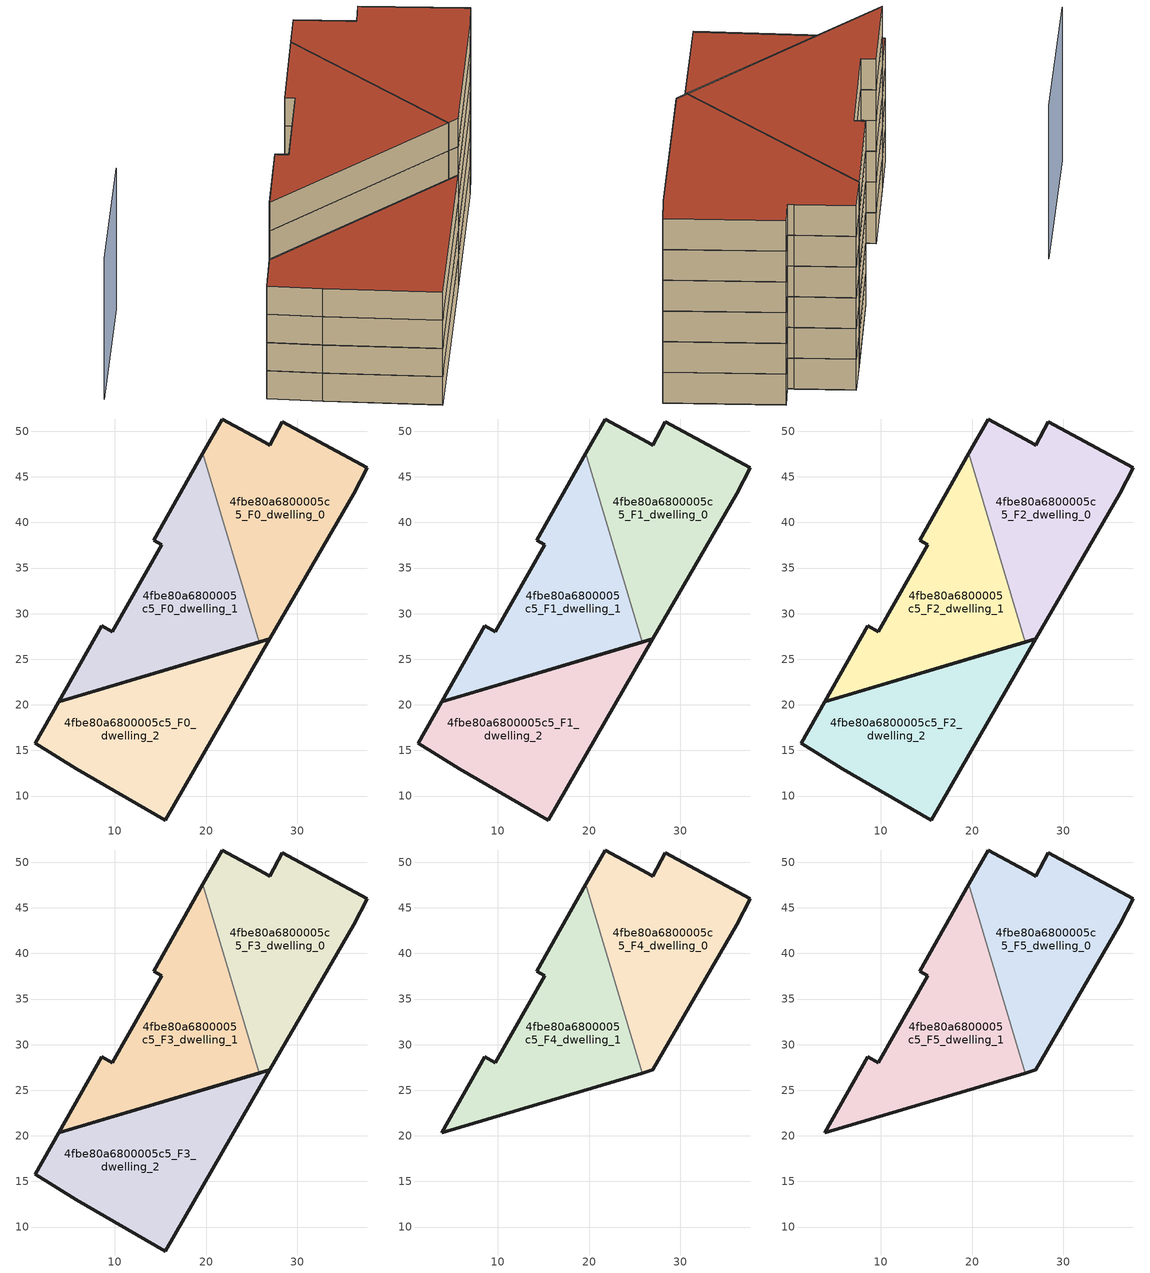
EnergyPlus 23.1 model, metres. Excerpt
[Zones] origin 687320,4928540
4fbe80a6800005c5_F0_dwelling_0
 floor ground (EU_floor_Construction): 26.99,27.23 36.19,43.14 37.66,46.02 28.34,51.02 26.98,48.47 26.44,48.78 21.77,51.34 19.65,47.58 25.81,26.88 z0
 wall outside (EU_wall_Construction): 19.65,47.58 21.77,51.34 26.44,48.78 26.98,48.47 28.34,51.02 37.66,46.02 36.19,43.14 26.99,27.23 25.81,26.88 z0:3
 wall to 4fbe80a6800005c5_F0_dwelling_1 (EU_wall_Construction): 25.81,26.88 19.65,47.58 z0:3
4fbe80a6800005c5_F0_dwelling_1
 floor ground (EU_floor_Construction): 25.81,26.88 19.65,47.58 14.27,38.05 15.12,37.57 9.72,28.01 8.57,28.66 3.87,20.35 z0
 wall outside (EU_wall_Construction): 25.81,26.88 3.87,20.35 8.57,28.66 9.72,28.01 15.12,37.57 14.27,38.05 19.65,47.58 z0:3
4fbe80a6800005c5_F0_dwelling_2
 floor ground (EU_floor_Construction): 15.52,7.37 26.99,27.23 3.87,20.35 1.29,15.78 5.78,13 z0
 wall outside (EU_wall_Construction): 1.29,15.78 3.87,20.35 26.99,27.23 15.52,7.37 5.78,13 1.29,15.78 z0:3
4fbe80a6800005c5_F1_dwelling_0
 floor to 4fbe80a6800005c5_F0_dwelling_0 (EU_floor_Construction): 26.99,27.23 36.19,43.14 37.66,46.02 28.34,51.02 26.98,48.47 26.44,48.78 21.77,51.34 19.65,47.58 25.81,26.88 z3
 wall outside (EU_wall_Construction): 19.65,47.58 21.77,51.34 26.44,48.78 26.98,48.47 28.34,51.02 37.66,46.02 36.19,43.14 26.99,27.23 25.81,26.88 z3:6
 wall to 4fbe80a6800005c5_F1_dwelling_1 (EU_wall_Construction): 25.81,26.88 19.65,47.58 z3:6
4fbe80a6800005c5_F1_dwelling_1
 floor to 4fbe80a6800005c5_F0_dwelling_1 (EU_floor_Construction): 25.81,26.88 19.65,47.58 14.27,38.05 15.12,37.57 9.72,28.01 8.57,28.66 3.87,20.35 z3
 wall outside (EU_wall_Construction): 25.81,26.88 3.87,20.35 8.57,28.66 9.72,28.01 15.12,37.57 14.27,38.05 19.65,47.58 z3:6
4fbe80a6800005c5_F1_dwelling_2
 floor to 4fbe80a6800005c5_F0_dwelling_2 (EU_floor_Construction): 15.52,7.37 26.99,27.23 3.87,20.35 1.29,15.78 5.78,13 z3
 wall outside (EU_wall_Construction): 1.29,15.78 3.87,20.35 26.99,27.23 15.52,7.37 5.78,13 1.29,15.78 z3:6
4fbe80a6800005c5_F2_dwelling_0
 floor to 4fbe80a6800005c5_F1_dwelling_0 (EU_floor_Construction): 26.99,27.23 36.19,43.14 37.66,46.02 28.34,51.02 26.98,48.47 26.44,48.78 21.77,51.34 19.65,47.58 25.81,26.88 z6
 wall outside (EU_wall_Construction): 19.65,47.58 21.77,51.34 26.44,48.78 26.98,48.47 28.34,51.02 37.66,46.02 36.19,43.14 26.99,27.23 25.81,26.88 z6:9
 wall to 4fbe80a6800005c5_F2_dwelling_1 (EU_wall_Construction): 25.81,26.88 19.65,47.58 z6:9
4fbe80a6800005c5_F2_dwelling_1
 floor to 4fbe80a6800005c5_F1_dwelling_1 (EU_floor_Construction): 25.81,26.88 19.65,47.58 14.27,38.05 15.12,37.57 9.72,28.01 8.57,28.66 3.87,20.35 z6
 wall outside (EU_wall_Construction): 25.81,26.88 3.87,20.35 8.57,28.66 9.72,28.01 15.12,37.57 14.27,38.05 19.65,47.58 z6:9
4fbe80a6800005c5_F2_dwelling_2
 floor to 4fbe80a6800005c5_F1_dwelling_2 (EU_floor_Construction): 15.52,7.37 26.99,27.23 3.87,20.35 1.29,15.78 5.78,13 z6
 wall outside (EU_wall_Construction): 1.29,15.78 3.87,20.35 26.99,27.23 15.52,7.37 5.78,13 1.29,15.78 z6:9
4fbe80a6800005c5_F3_dwelling_0
 floor to 4fbe80a6800005c5_F2_dwelling_0 (EU_floor_Construction): 26.99,27.23 36.19,43.14 37.66,46.02 28.34,51.02 26.98,48.47 26.44,48.78 21.77,51.34 19.65,47.58 25.81,26.88 z9
 wall outside (EU_wall_Construction): 19.65,47.58 21.77,51.34 26.44,48.78 26.98,48.47 28.34,51.02 37.66,46.02 36.19,43.14 26.99,27.23 25.81,26.88 z9:12
 wall to 4fbe80a6800005c5_F3_dwelling_1 (EU_wall_Construction): 25.81,26.88 19.65,47.58 z9:12
4fbe80a6800005c5_F3_dwelling_1
 floor to 4fbe80a6800005c5_F2_dwelling_1 (EU_floor_Construction): 25.81,26.88 19.65,47.58 14.27,38.05 15.12,37.57 9.72,28.01 8.57,28.66 3.87,20.35 z9
 wall outside (EU_wall_Construction): 25.81,26.88 3.87,20.35 8.57,28.66 9.72,28.01 15.12,37.57 14.27,38.05 19.65,47.58 z9:12
4fbe80a6800005c5_F3_dwelling_2
 floor to 4fbe80a6800005c5_F2_dwelling_2 (EU_floor_Construction): 15.52,7.37 26.99,27.23 3.87,20.35 1.29,15.78 5.78,13 z9
 wall outside (EU_wall_Construction): 1.29,15.78 3.87,20.35 26.99,27.23 15.52,7.37 5.78,13 1.29,15.78 z9:12
 roof outside (EU_roof_Construction): 26.99,27.23 15.52,7.37 5.78,13 1.29,15.78 3.87,20.35 z12
4fbe80a6800005c5_F4_dwelling_0
 floor to 4fbe80a6800005c5_F3_dwelling_0 (EU_floor_Construction): 26.99,27.23 36.19,43.14 37.66,46.02 28.34,51.02 26.98,48.47 26.44,48.78 21.77,51.34 19.65,47.58 25.81,26.88 z12
 wall outside (EU_wall_Construction): 19.65,47.58 21.77,51.34 26.44,48.78 26.98,48.47 28.34,51.02 37.66,46.02 36.19,43.14 26.99,27.23 25.81,26.88 z12:15
 wall to 4fbe80a6800005c5_F4_dwelling_1 (EU_wall_Construction): 25.81,26.88 19.65,47.58 z12:15
4fbe80a6800005c5_F4_dwelling_1
 floor to 4fbe80a6800005c5_F3_dwelling_1 (EU_floor_Construction): 25.81,26.88 19.65,47.58 14.27,38.05 15.12,37.57 9.72,28.01 8.57,28.66 3.87,20.35 z12
 wall outside (EU_wall_Construction): 25.81,26.88 3.87,20.35 8.57,28.66 9.72,28.01 15.12,37.57 14.27,38.05 19.65,47.58 z12:15
4fbe80a6800005c5_F5_dwelling_0
 floor to 4fbe80a6800005c5_F4_dwelling_0 (EU_floor_Construction): 26.99,27.23 36.19,43.14 37.66,46.02 28.34,51.02 26.98,48.47 26.44,48.78 21.77,51.34 19.65,47.58 25.81,26.88 z15
 wall outside (EU_wall_Construction): 19.65,47.58 21.77,51.34 26.44,48.78 26.98,48.47 28.34,51.02 37.66,46.02 36.19,43.14 26.99,27.23 25.81,26.88 z15:18
 wall to 4fbe80a6800005c5_F5_dwelling_1 (EU_wall_Construction): 25.81,26.88 19.65,47.58 z15:18
 roof outside (EU_roof_Construction): 37.66,46.02 36.19,43.14 26.99,27.23 25.81,26.88 19.65,47.58 21.77,51.34 26.44,48.78 26.98,48.47 28.34,51.02 z18
4fbe80a6800005c5_F5_dwelling_1
 floor to 4fbe80a6800005c5_F4_dwelling_1 (EU_floor_Construction): 25.81,26.88 19.65,47.58 14.27,38.05 15.12,37.57 9.72,28.01 8.57,28.66 3.87,20.35 z15
 wall outside (EU_wall_Construction): 25.81,26.88 3.87,20.35 8.57,28.66 9.72,28.01 15.12,37.57 14.27,38.05 19.65,47.58 z15:18
 roof outside (EU_roof_Construction): 19.65,47.58 25.81,26.88 3.87,20.35 8.57,28.66 9.72,28.01 15.12,37.57 14.27,38.05 z18
shading: -3.45,37.71 -12.29,22.52 z0:15
[Building]
EU S2 Campaign: North Axis=0; Terrain=City; Solar Distribution=FullExterior
[Site:Location]
Bologna: Latitude=44.5; Longitude=11.25; Time Zone=1; Elevation=37
[SizingPeriod:WeatherFileDays]
AnnualSizingPeriod: Begin Month=1; Begin Day of Month=1; End Month=12; End Day of Month=31; Day of Week for Start Day=Monday; Use Weather File Daylight Saving Period=No; Use Weather File Rain and Snow Indicators=No
[MATERIAL]
EU_InternalMass_Material: Roughness=MediumRough; Thickness=0.1; Conductivity=1; Density=1800; Specific Heat=900; Thermal Absorptance=0.9; Solar Absorptance=0.7; Visible Absorptance=0.7
[MATERIAL:NOMASS] Roughness=MediumRough; Thermal Absorptance=0.9; Solar Absorptance=0.7; Visible Absorptance=0.7
Name | Thermal Resistance
EU_wall_NoMass | 0.905828
EU_roof_NoMass | 0.37593
EU_floor_NoMass | 0.67114
[CONSTRUCTION]
EU_wall_Construction: EU_wall_NoMass
EU_roof_Construction: EU_roof_NoMass
EU_floor_Construction: EU_floor_NoMass
EU_InternalMass_Construction: EU_InternalMass_Material
[ZONE] Type=1; Multiplier=1; Ceiling Height=autocalculate; Floor Area=autocalculate; Part of Total Floor Area=Yes
Name | Volume
4fbe80a6800005c5_F0_dwelling_0; 4fbe80a6800005c5_F1_dwelling_0; 4fbe80a6800005c5_F2_dwelling_0; 4fbe80a6800005c5_F3_dwelling_0; 4fbe80a6800005c5_F4_dwelling_0; 4fbe80a6800005c5_F5_dwelling_0 | 702.918
4fbe80a6800005c5_F0_dwelling_1 | 702.968
4fbe80a6800005c5_F1_dwelling_1; 4fbe80a6800005c5_F2_dwelling_1; 4fbe80a6800005c5_F3_dwelling_1; 4fbe80a6800005c5_F4_dwelling_1; 4fbe80a6800005c5_F5_dwelling_1 | 702.967
4fbe80a6800005c5_F0_dwelling_2 | 702.931
4fbe80a6800005c5_F1_dwelling_2; 4fbe80a6800005c5_F2_dwelling_2; 4fbe80a6800005c5_F3_dwelling_2 | 702.929
[INTERNALMASS] Construction=EU_InternalMass_Construction
Name | Zone or ZoneList | Surface Area
4fbe80a6800005c5_F0_dwelling_0_EU_InternalMass | 4fbe80a6800005c5_F0_dwelling_0 | 234.307
4fbe80a6800005c5_F0_dwelling_1_EU_InternalMass | 4fbe80a6800005c5_F0_dwelling_1 | 234.321
4fbe80a6800005c5_F0_dwelling_2_EU_InternalMass | 4fbe80a6800005c5_F0_dwelling_2 | 234.31
4fbe80a6800005c5_F1_dwelling_0_EU_InternalMass | 4fbe80a6800005c5_F1_dwelling_0 | 234.307
4fbe80a6800005c5_F1_dwelling_1_EU_InternalMass | 4fbe80a6800005c5_F1_dwelling_1 | 234.321
4fbe80a6800005c5_F1_dwelling_2_EU_InternalMass | 4fbe80a6800005c5_F1_dwelling_2 | 234.31
4fbe80a6800005c5_F2_dwelling_0_EU_InternalMass | 4fbe80a6800005c5_F2_dwelling_0 | 234.307
4fbe80a6800005c5_F2_dwelling_1_EU_InternalMass | 4fbe80a6800005c5_F2_dwelling_1 | 234.321
4fbe80a6800005c5_F2_dwelling_2_EU_InternalMass | 4fbe80a6800005c5_F2_dwelling_2 | 234.31
4fbe80a6800005c5_F3_dwelling_0_EU_InternalMass | 4fbe80a6800005c5_F3_dwelling_0 | 234.307
4fbe80a6800005c5_F3_dwelling_1_EU_InternalMass | 4fbe80a6800005c5_F3_dwelling_1 | 234.321
4fbe80a6800005c5_F3_dwelling_2_EU_InternalMass | 4fbe80a6800005c5_F3_dwelling_2 | 234.31
4fbe80a6800005c5_F4_dwelling_0_EU_InternalMass | 4fbe80a6800005c5_F4_dwelling_0 | 351.47
4fbe80a6800005c5_F4_dwelling_1_EU_InternalMass | 4fbe80a6800005c5_F4_dwelling_1 | 351.483
4fbe80a6800005c5_F5_dwelling_0_EU_InternalMass | 4fbe80a6800005c5_F5_dwelling_0 | 351.47
4fbe80a6800005c5_F5_dwelling_1_EU_InternalMass | 4fbe80a6800005c5_F5_dwelling_1 | 351.483
[OTHEREQUIPMENT] Fuel Type=Electricity; Design Level Calculation Method=Watts/Area; Power per Zone Floor Area=1; Fraction Latent=0; Fraction Radiant=0; Fraction Lost=0; Carbon Dioxide Generation Rate=0; EndUse Subcategory=EU_Step8_InternalGains
Name | Zone or ZoneList or Space or SpaceList | Schedule
EU_Step8_InternalGain_4fbe80a6800005c5_F0_dwelling_0_f000 | 4fbe80a6800005c5_F0_dwelling_0 | EU_Step8_GainSchedule_4fbe80a6800005c5_F0_dwelling_0_f000
EU_Step8_InternalGain_4fbe80a6800005c5_F0_dwelling_1_f000 | 4fbe80a6800005c5_F0_dwelling_1 | EU_Step8_GainSchedule_4fbe80a6800005c5_F0_dwelling_1_f000
EU_Step8_InternalGain_4fbe80a6800005c5_F0_dwelling_2_f000 | 4fbe80a6800005c5_F0_dwelling_2 | EU_Step8_GainSchedule_4fbe80a6800005c5_F0_dwelling_2_f000
EU_Step8_InternalGain_4fbe80a6800005c5_F1_dwelling_0_f000 | 4fbe80a6800005c5_F1_dwelling_0 | EU_Step8_GainSchedule_4fbe80a6800005c5_F1_dwelling_0_f000
EU_Step8_InternalGain_4fbe80a6800005c5_F1_dwelling_1_f000 | 4fbe80a6800005c5_F1_dwelling_1 | EU_Step8_GainSchedule_4fbe80a6800005c5_F1_dwelling_1_f000
EU_Step8_InternalGain_4fbe80a6800005c5_F1_dwelling_2_f000 | 4fbe80a6800005c5_F1_dwelling_2 | EU_Step8_GainSchedule_4fbe80a6800005c5_F1_dwelling_2_f000
EU_Step8_InternalGain_4fbe80a6800005c5_F2_dwelling_0_f000 | 4fbe80a6800005c5_F2_dwelling_0 | EU_Step8_GainSchedule_4fbe80a6800005c5_F2_dwelling_0_f000
EU_Step8_InternalGain_4fbe80a6800005c5_F2_dwelling_1_f000 | 4fbe80a6800005c5_F2_dwelling_1 | EU_Step8_GainSchedule_4fbe80a6800005c5_F2_dwelling_1_f000
EU_Step8_InternalGain_4fbe80a6800005c5_F2_dwelling_2_f000 | 4fbe80a6800005c5_F2_dwelling_2 | EU_Step8_GainSchedule_4fbe80a6800005c5_F2_dwelling_2_f000
EU_Step8_InternalGain_4fbe80a6800005c5_F3_dwelling_0_f000 | 4fbe80a6800005c5_F3_dwelling_0 | EU_Step8_GainSchedule_4fbe80a6800005c5_F3_dwelling_0_f000
EU_Step8_InternalGain_4fbe80a6800005c5_F3_dwelling_1_f000 | 4fbe80a6800005c5_F3_dwelling_1 | EU_Step8_GainSchedule_4fbe80a6800005c5_F3_dwelling_1_f000
EU_Step8_InternalGain_4fbe80a6800005c5_F3_dwelling_2_f000 | 4fbe80a6800005c5_F3_dwelling_2 | EU_Step8_GainSchedule_4fbe80a6800005c5_F3_dwelling_2_f000
EU_Step8_InternalGain_4fbe80a6800005c5_F4_dwelling_0_f000 | 4fbe80a6800005c5_F4_dwelling_0 | EU_Step8_GainSchedule_4fbe80a6800005c5_F4_dwelling_0_f000
EU_Step8_InternalGain_4fbe80a6800005c5_F4_dwelling_1_f000 | 4fbe80a6800005c5_F4_dwelling_1 | EU_Step8_GainSchedule_4fbe80a6800005c5_F4_dwelling_1_f000
EU_Step8_InternalGain_4fbe80a6800005c5_F5_dwelling_0_f000 | 4fbe80a6800005c5_F5_dwelling_0 | EU_Step8_GainSchedule_4fbe80a6800005c5_F5_dwelling_0_f000
EU_Step8_InternalGain_4fbe80a6800005c5_F5_dwelling_1_f000 | 4fbe80a6800005c5_F5_dwelling_1 | EU_Step8_GainSchedule_4fbe80a6800005c5_F5_dwelling_1_f000
[ZONEVENTILATION:DESIGNFLOWRATE] Schedule=EU_AlwaysOn; Design Flow Rate Calculation Method=AirChanges/Hour; Air Changes per Hour=0.73129; Ventilation Type=Natural; Fan Pressure Rise=0; Fan Total Efficiency=1; Constant Term Coefficient=1; Temperature Term Coefficient=0; Velocity Term Coefficient=0; Velocity Squared Term Coefficient=0; Minimum Indoor Temperature=-100; Maximum Indoor Temperature=100; Delta Temperature=-100; Minimum Outdoor Temperature=-100; Maximum Outdoor Temperature=100; Maximum Wind Speed=40
Name | Zone or ZoneList or Space or SpaceList
EU_ConstantAir_4fbe80a6800005c5_F0_dwelling_0 | 4fbe80a6800005c5_F0_dwelling_0
EU_ConstantAir_4fbe80a6800005c5_F0_dwelling_1 | 4fbe80a6800005c5_F0_dwelling_1
EU_ConstantAir_4fbe80a6800005c5_F0_dwelling_2 | 4fbe80a6800005c5_F0_dwelling_2
EU_ConstantAir_4fbe80a6800005c5_F1_dwelling_0 | 4fbe80a6800005c5_F1_dwelling_0
EU_ConstantAir_4fbe80a6800005c5_F1_dwelling_1 | 4fbe80a6800005c5_F1_dwelling_1
EU_ConstantAir_4fbe80a6800005c5_F1_dwelling_2 | 4fbe80a6800005c5_F1_dwelling_2
EU_ConstantAir_4fbe80a6800005c5_F2_dwelling_0 | 4fbe80a6800005c5_F2_dwelling_0
EU_ConstantAir_4fbe80a6800005c5_F2_dwelling_1 | 4fbe80a6800005c5_F2_dwelling_1
EU_ConstantAir_4fbe80a6800005c5_F2_dwelling_2 | 4fbe80a6800005c5_F2_dwelling_2
EU_ConstantAir_4fbe80a6800005c5_F3_dwelling_0 | 4fbe80a6800005c5_F3_dwelling_0
EU_ConstantAir_4fbe80a6800005c5_F3_dwelling_1 | 4fbe80a6800005c5_F3_dwelling_1
EU_ConstantAir_4fbe80a6800005c5_F3_dwelling_2 | 4fbe80a6800005c5_F3_dwelling_2
EU_ConstantAir_4fbe80a6800005c5_F4_dwelling_0 | 4fbe80a6800005c5_F4_dwelling_0
EU_ConstantAir_4fbe80a6800005c5_F4_dwelling_1 | 4fbe80a6800005c5_F4_dwelling_1
EU_ConstantAir_4fbe80a6800005c5_F5_dwelling_0 | 4fbe80a6800005c5_F5_dwelling_0
EU_ConstantAir_4fbe80a6800005c5_F5_dwelling_1 | 4fbe80a6800005c5_F5_dwelling_1
[HVACTEMPLATE:THERMOSTAT] Constant Heating Setpoint=20; Constant Cooling Setpoint=50
EU_HeatOnly_4fbe80a6800005c5_F0_dwelling_0; EU_HeatOnly_4fbe80a6800005c5_F0_dwelling_1; EU_HeatOnly_4fbe80a6800005c5_F0_dwelling_2; EU_HeatOnly_4fbe80a6800005c5_F1_dwelling_0; EU_HeatOnly_4fbe80a6800005c5_F1_dwelling_1; EU_HeatOnly_4fbe80a6800005c5_F1_dwelling_2; EU_HeatOnly_4fbe80a6800005c5_F2_dwelling_0; EU_HeatOnly_4fbe80a6800005c5_F2_dwelling_1; EU_HeatOnly_4fbe80a6800005c5_F2_dwelling_2; EU_HeatOnly_4fbe80a6800005c5_F3_dwelling_0; EU_HeatOnly_4fbe80a6800005c5_F3_dwelling_1; EU_HeatOnly_4fbe80a6800005c5_F3_dwelling_2; EU_HeatOnly_4fbe80a6800005c5_F4_dwelling_0; EU_HeatOnly_4fbe80a6800005c5_F4_dwelling_1; EU_HeatOnly_4fbe80a6800005c5_F5_dwelling_0; EU_HeatOnly_4fbe80a6800005c5_F5_dwelling_1
[HVACTEMPLATE:ZONE:IDEALLOADSAIRSYSTEM] System Availability Schedule=EU_AlwaysOn; Maximum Heating Supply Air Temperature=50; Minimum Cooling Supply Air Temperature=13; Maximum Heating Supply Air Humidity Ratio=0.0156; Minimum Cooling Supply Air Humidity Ratio=0.0077; Heating Limit=NoLimit; Cooling Limit=NoLimit; Heating Availability Schedule=EU_AlwaysOn; Cooling Availability Schedule=EU_CoolingOff; Dehumidification Control Type=ConstantSensibleHeatRatio; Cooling Sensible Heat Ratio=0.7; Dehumidification Setpoint=60; Humidification Control Type=None; Humidification Setpoint=30; Outdoor Air Method=None; Outdoor Air Flow Rate per Person=0.00944; Outdoor Air Flow Rate per Zone Floor Area=0; Outdoor Air Flow Rate per Zone=0; Demand Controlled Ventilation Type=None; Outdoor Air Economizer Type=NoEconomizer; Heat Recovery Type=None; Sensible Heat Recovery Effectiveness=0.7; Latent Heat Recovery Effectiveness=0.65
Name | Template Thermostat
4fbe80a6800005c5_F0_dwelling_0 | EU_HeatOnly_4fbe80a6800005c5_F0_dwelling_0
4fbe80a6800005c5_F0_dwelling_1 | EU_HeatOnly_4fbe80a6800005c5_F0_dwelling_1
4fbe80a6800005c5_F0_dwelling_2 | EU_HeatOnly_4fbe80a6800005c5_F0_dwelling_2
4fbe80a6800005c5_F1_dwelling_0 | EU_HeatOnly_4fbe80a6800005c5_F1_dwelling_0
4fbe80a6800005c5_F1_dwelling_1 | EU_HeatOnly_4fbe80a6800005c5_F1_dwelling_1
4fbe80a6800005c5_F1_dwelling_2 | EU_HeatOnly_4fbe80a6800005c5_F1_dwelling_2
4fbe80a6800005c5_F2_dwelling_0 | EU_HeatOnly_4fbe80a6800005c5_F2_dwelling_0
4fbe80a6800005c5_F2_dwelling_1 | EU_HeatOnly_4fbe80a6800005c5_F2_dwelling_1
4fbe80a6800005c5_F2_dwelling_2 | EU_HeatOnly_4fbe80a6800005c5_F2_dwelling_2
4fbe80a6800005c5_F3_dwelling_0 | EU_HeatOnly_4fbe80a6800005c5_F3_dwelling_0
4fbe80a6800005c5_F3_dwelling_1 | EU_HeatOnly_4fbe80a6800005c5_F3_dwelling_1
4fbe80a6800005c5_F3_dwelling_2 | EU_HeatOnly_4fbe80a6800005c5_F3_dwelling_2
4fbe80a6800005c5_F4_dwelling_0 | EU_HeatOnly_4fbe80a6800005c5_F4_dwelling_0
4fbe80a6800005c5_F4_dwelling_1 | EU_HeatOnly_4fbe80a6800005c5_F4_dwelling_1
4fbe80a6800005c5_F5_dwelling_0 | EU_HeatOnly_4fbe80a6800005c5_F5_dwelling_0
4fbe80a6800005c5_F5_dwelling_1 | EU_HeatOnly_4fbe80a6800005c5_F5_dwelling_1
[SIZING:ZONE] Zone Cooling Design Supply Air Temperature Input Method=SupplyAirTemperature; Zone Cooling Design Supply Air Temperature=13; Zone Heating Design Supply Air Temperature Input Method=SupplyAirTemperature; Zone Heating Design Supply Air Temperature=50; Zone Cooling Design Supply Air Humidity Ratio=0.008; Zone Heating Design Supply Air Humidity Ratio=0.008; Cooling Design Air Flow Method=DesignDay; Cooling Design Air Flow Rate=0; Cooling Minimum Air Flow per Zone Floor Area=0.000762; Cooling Minimum Air Flow=0; Cooling Minimum Air Flow Fraction=0.2; Heating Design Air Flow Method=DesignDay; Heating Design Air Flow Rate=0; Heating Maximum Air Flow per Zone Floor Area=0.002032; Heating Maximum Air Flow=0.141576; Heating Maximum Air Flow Fraction=0.3; Account for Dedicated Outdoor Air System=No; Dedicated Outdoor Air System Control Strategy=NeutralSupplyAir; Dedicated Outdoor Air Low Setpoint Temperature for Design=autosize; Dedicated Outdoor Air High Setpoint Temperature for Design=autosize; Zone Load Sizing Method=Sensible Load Only No Latent Load; Zone Latent Cooling Design Supply Air Humidity Ratio Input Method=HumidityRatioDifference; Zone Cooling Design Supply Air Humidity Ratio Difference=0.005; Zone Latent Heating Design Supply Air Humidity Ratio Input Method=HumidityRatioDifference; Zone Humidification Design Supply Air Humidity Ratio Difference=0.005
4fbe80a6800005c5_F0_dwelling_0; 4fbe80a6800005c5_F0_dwelling_1; 4fbe80a6800005c5_F0_dwelling_2; 4fbe80a6800005c5_F1_dwelling_0; 4fbe80a6800005c5_F1_dwelling_1; 4fbe80a6800005c5_F1_dwelling_2; 4fbe80a6800005c5_F2_dwelling_0; 4fbe80a6800005c5_F2_dwelling_1; 4fbe80a6800005c5_F2_dwelling_2; 4fbe80a6800005c5_F3_dwelling_0; 4fbe80a6800005c5_F3_dwelling_1; 4fbe80a6800005c5_F3_dwelling_2; 4fbe80a6800005c5_F4_dwelling_0; 4fbe80a6800005c5_F4_dwelling_1; 4fbe80a6800005c5_F5_dwelling_0; 4fbe80a6800005c5_F5_dwelling_1
[SCHEDULE:CONSTANT]
Name | Hourly Value
EU_AlwaysOn | 1
EU_CoolingOff | 0
[SCHEDULE:FILE] Column Number=1; Rows to Skip at Top=0; Number of Hours of Data=8760; Column Separator=Comma; Interpolate to Timestep=No; Minutes per Item=60; Adjust Schedule for Daylight Savings=Yes
Name | File
EU_Step8_GainSchedule_4fbe80a6800005c5_F0_dwelling_0_f000 | ../../schedules/4fbe80a6800005c5/4fbe80a6800005c5_F0_dwelling_0_f000_gain.csv
EU_Step8_GainSchedule_4fbe80a6800005c5_F0_dwelling_1_f000 | ../../schedules/4fbe80a6800005c5/4fbe80a6800005c5_F0_dwelling_1_f000_gain.csv
EU_Step8_GainSchedule_4fbe80a6800005c5_F0_dwelling_2_f000 | ../../schedules/4fbe80a6800005c5/4fbe80a6800005c5_F0_dwelling_2_f000_gain.csv
EU_Step8_GainSchedule_4fbe80a6800005c5_F1_dwelling_0_f000 | ../../schedules/4fbe80a6800005c5/4fbe80a6800005c5_F1_dwelling_0_f000_gain.csv
EU_Step8_GainSchedule_4fbe80a6800005c5_F1_dwelling_1_f000 | ../../schedules/4fbe80a6800005c5/4fbe80a6800005c5_F1_dwelling_1_f000_gain.csv
EU_Step8_GainSchedule_4fbe80a6800005c5_F1_dwelling_2_f000 | ../../schedules/4fbe80a6800005c5/4fbe80a6800005c5_F1_dwelling_2_f000_gain.csv
EU_Step8_GainSchedule_4fbe80a6800005c5_F2_dwelling_0_f000 | ../../schedules/4fbe80a6800005c5/4fbe80a6800005c5_F2_dwelling_0_f000_gain.csv
EU_Step8_GainSchedule_4fbe80a6800005c5_F2_dwelling_1_f000 | ../../schedules/4fbe80a6800005c5/4fbe80a6800005c5_F2_dwelling_1_f000_gain.csv
EU_Step8_GainSchedule_4fbe80a6800005c5_F2_dwelling_2_f000 | ../../schedules/4fbe80a6800005c5/4fbe80a6800005c5_F2_dwelling_2_f000_gain.csv
EU_Step8_GainSchedule_4fbe80a6800005c5_F3_dwelling_0_f000 | ../../schedules/4fbe80a6800005c5/4fbe80a6800005c5_F3_dwelling_0_f000_gain.csv
EU_Step8_GainSchedule_4fbe80a6800005c5_F3_dwelling_1_f000 | ../../schedules/4fbe80a6800005c5/4fbe80a6800005c5_F3_dwelling_1_f000_gain.csv
EU_Step8_GainSchedule_4fbe80a6800005c5_F3_dwelling_2_f000 | ../../schedules/4fbe80a6800005c5/4fbe80a6800005c5_F3_dwelling_2_f000_gain.csv
EU_Step8_GainSchedule_4fbe80a6800005c5_F4_dwelling_0_f000 | ../../schedules/4fbe80a6800005c5/4fbe80a6800005c5_F4_dwelling_0_f000_gain.csv
EU_Step8_GainSchedule_4fbe80a6800005c5_F4_dwelling_1_f000 | ../../schedules/4fbe80a6800005c5/4fbe80a6800005c5_F4_dwelling_1_f000_gain.csv
EU_Step8_GainSchedule_4fbe80a6800005c5_F5_dwelling_0_f000 | ../../schedules/4fbe80a6800005c5/4fbe80a6800005c5_F5_dwelling_0_f000_gain.csv
EU_Step8_GainSchedule_4fbe80a6800005c5_F5_dwelling_1_f000 | ../../schedules/4fbe80a6800005c5/4fbe80a6800005c5_F5_dwelling_1_f000_gain.csv
